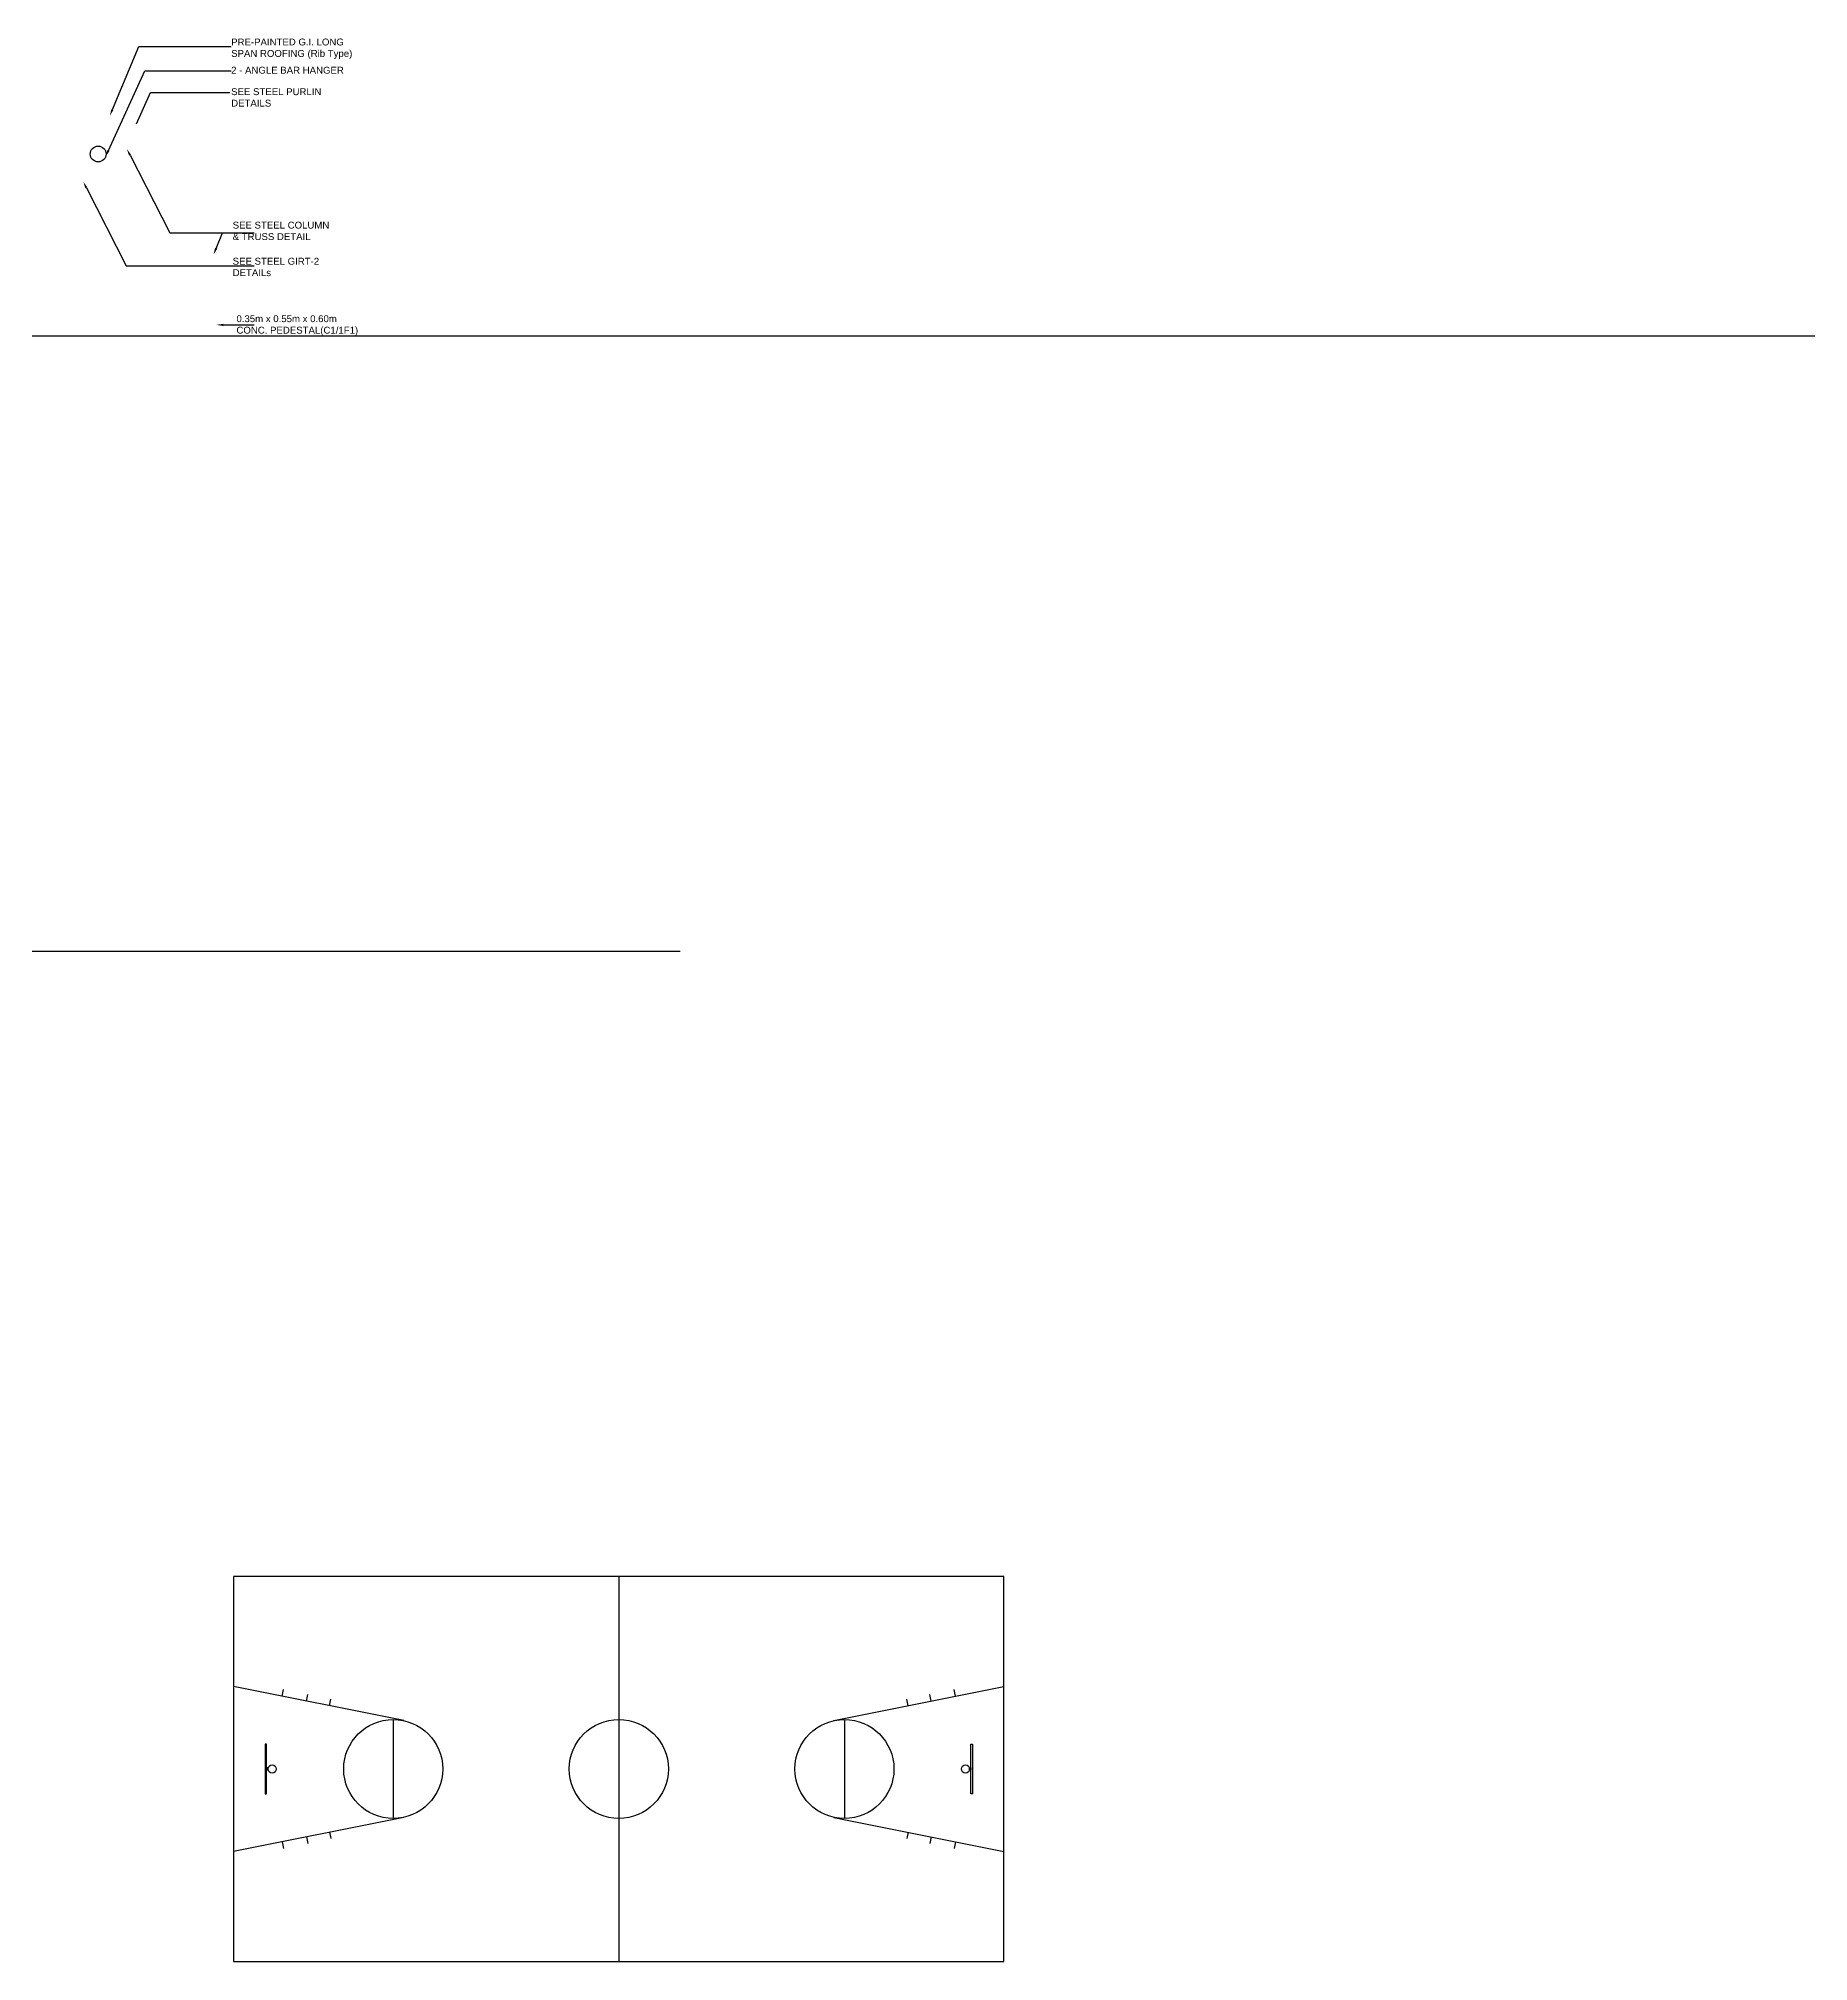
# Model space of a CAD drawing. Header units: inches. Extents: x -1369 to 1198, y -366 to 1398.
# Drawn here: x 84.8 to 149.1, y -4.4 to 65.5 of the extents above; entities that cross this region are included whole.
import ezdxf
from ezdxf import colors
from ezdxf.entities.mleader import LeaderData, LeaderLine
from ezdxf.math import Vec2, Vec3

# ---------------------------------------------------------------- set-up
doc = ezdxf.new("R2010")
doc.units = ezdxf.units.IN
doc.header["$MEASUREMENT"] = 0
doc.styles.get("Standard").update_dxf_attribs({"font": 'arial.ttf'})

msp = doc.modelspace()

# ---------------------------------------------------------------- linework, layer by layer
for p, q in [((10.6234, 54.6818), (157.2716, 54.6818)), ((10.6234, 32.3087), (108.1091, 32.3087))]:
    msp.add_line(p, q)
at = {"color": 1}
msp.add_lwpolyline([(88.3511, 62.3796), (88.8532, 63.5169), (91.7462, 63.5169)], dxfattribs=at)
at = {"color": 3}
for points in [[(91.8814, 9.5831), (91.8814, -4.4169), (119.8814, -4.4169), (119.8814, 9.5831)], [(93.1314, 2.5456), (93.1314, 2.6206), (93.0814, 2.6206), (93.0814, 2.5456)], [(118.6314, 2.5456), (118.6314, 2.6206), (118.6814, 2.6206), (118.6814, 2.5456)]]:
    msp.add_lwpolyline(points, close=True, dxfattribs=at)
for points in [[(105.8814, 9.5831), (105.8814, -4.4169)], [(98.0646, 4.3419), (91.8814, 5.5831)], [(93.6462, 5.2289), (93.6946, 5.4698)], [(94.5286, 5.0517), (94.5769, 5.2927)], [(95.361, 4.8746), (95.4093, 5.1155)], [(113.6982, 4.3419), (119.8814, 5.5831)], [(116.4018, 4.8746), (116.3534, 5.1155)], [(117.2342, 5.0517), (117.1858, 5.2927)], [(118.1166, 5.2289), (118.0682, 5.4698)], [(97.6814, 4.3831), (97.6814, 0.7831)], [(114.0814, 4.3831), (114.0814, 0.7831)], [(93.0314, 3.4831), (93.0314, 1.6831), (93.0814, 1.6831), (93.0814, 3.4831), (93.0314, 3.4831)], [(118.7314, 3.4831), (118.7314, 1.6831), (118.6814, 1.6831), (118.6814, 3.4831), (118.7314, 3.4831)], [(98.0646, 0.8244), (91.8814, -0.4169)], [(113.6982, 0.8244), (119.8814, -0.4169)], [(94.5286, 0.1145), (94.5769, -0.1264)], [(95.361, 0.2917), (95.4093, 0.0507)], [(116.4018, 0.2917), (116.3534, 0.0507)], [(117.2342, 0.1145), (117.1858, -0.1264)], [(93.6462, -0.0626), (93.6946, -0.3035)], [(118.1166, -0.0626), (118.0682, -0.3035)]]:
    msp.add_lwpolyline(points, dxfattribs=at)
at = {"color": 1}
msp.add_circle((86.9579, 61.2868), 0.2866, dxfattribs=at)
at = {"color": 3}
for centre, radius in [((97.6814, 2.5831), 1.8), ((105.8814, 2.5831), 1.8), ((114.0814, 2.5831), 1.8), ((93.2814, 2.5831), 0.15), ((118.4814, 2.5831), 0.15)]:
    msp.add_circle(centre, radius, dxfattribs=at)

# ---------------------------------------------------------------- texts
at = {"char_height": 0.25, "attachment_point": 1}
for s, insert, width in [('PRE-PAINTED G.I. LONG SPAN ROOFING (Rib Type)', (91.791, 65.4832), 4.934024), ('2 - ANGLE BAR HANGER', (91.791, 64.4587), 4.934024), ('SEE STEEL PURLIN\\PDETAILS', (91.791, 63.6773), 4.934024), ('SEE STEEL COLUMN \\P& TRUSS DETAIL', (91.8457, 58.826), 4.208436), ('SEE STEEL GIRT-2 DETAILs', (91.8457, 57.5142), 4.208436), ('0.35m x 0.55m x 0.60m\\PCONC. PEDESTAL(C1/1F1)', (91.9831, 55.4248), 4.934024)]:
    msp.add_mtext(s, dxfattribs=dict(at, insert=insert, width=width))

# ---------------------------------------------------------------- leaders
at = {"color": 1}
ml = msp.add_multileader_mtext('Standard', dxfattribs=at)
ml.set_content('', color=1)
ml.set_leader_properties()
ml.build(insert=Vec2(0, 0))
ml.multileader.update_dxf_attribs({"dogleg_length": 0.36, "arrow_head_size": 0.25})
ctx = ml.context
ctx.base_point, ctx.char_height, ctx.arrow_head_size, ctx.landing_gap_size, ctx.plane_origin = Vec3(91.791, 65.1945), 0.18, 0.25, 0.09, Vec3(85.7726, 62.1362)
notes = []
notes.append((ctx, [(0, (1, 1, 0), (88.4333, 65.1945), (1, 0), 3.3577, [(0, [(87.3786, 62.6707)], 0, [])])]))
ctx.mtext.insert, ctx.mtext.flow_direction = Vec3(91.881, 65.2845), 5
ml = msp.add_multileader_mtext('Standard', dxfattribs=at)
ml.set_content('', color=1)
ml.set_leader_properties()
ml.build(insert=Vec2(0, 0))
ml.multileader.update_dxf_attribs({"dogleg_length": 0.36, "arrow_head_size": 0.25})
ctx = ml.context
ctx.base_point, ctx.char_height, ctx.arrow_head_size, ctx.landing_gap_size, ctx.plane_origin = Vec3(91.791, 64.3162), 0.18, 0.25, 0.09, Vec3(85.7726, 61.2579)
notes.append((ctx, [(0, (1, 1, 0), (88.6573, 64.3162), (1, 0), 3.1336, [(0, [(87.2267, 61.1874)], 0, [])])]))
ctx.mtext.insert, ctx.mtext.flow_direction = Vec3(91.881, 64.4062), 5
ml = msp.add_multileader_mtext('Standard', dxfattribs=at)
ml.set_content('', color=1)
ml.set_leader_properties()
ml.build(insert=Vec2(0, 0))
ml.multileader.update_dxf_attribs({"dogleg_length": 0.36, "arrow_head_size": 0.25})
ctx = ml.context
ctx.base_point, ctx.char_height, ctx.arrow_head_size, ctx.landing_gap_size, ctx.plane_origin = Vec3(91.4821, 58.416), 0.18, 0.25, 0.09, Vec3(87.9934, 59.7336)
notes.append((ctx, [(0, (1, 1, 0), (89.5611, 58.416), (1, 0), 1.921, [(0, [(88.0004, 61.4682)], 0, [])])]))
ctx.mtext.insert, ctx.mtext.flow_direction = Vec3(91.5721, 58.506), 5
ml = msp.add_multileader_mtext('Standard', dxfattribs=at)
ml.set_content('', color=1)
ml.set_leader_properties()
ml.build(insert=Vec2(0, 0))
ml.multileader.update_dxf_attribs({"dogleg_length": 0.36, "arrow_head_size": 0.25})
ctx = ml.context
ctx.base_point, ctx.char_height, ctx.arrow_head_size, ctx.landing_gap_size, ctx.plane_origin = Vec3(92.6316, 57.2279), 0.18, 0.25, 0.09, Vec3(86.4081, 58.5456)
notes.append((ctx, [(0, (1, 1, 0), (87.9758, 57.2279), (1, 0), 4.6558, [(0, [(86.4151, 60.2801)], 0, [])])]))
ctx.mtext.insert, ctx.mtext.flow_direction = Vec3(92.7216, 57.3179), 5
ml = msp.add_multileader_mtext('Standard', dxfattribs=at)
ml.set_content('', color=1)
ml.set_leader_properties()
ml.build(insert=Vec2(0, 0))
ml.multileader.update_dxf_attribs({"dogleg_length": 0.36, "arrow_head_size": 0.25})
ctx = ml.context
ctx.base_point, ctx.char_height, ctx.arrow_head_size, ctx.landing_gap_size, ctx.plane_origin = Vec3(92.6316, 58.416), 0.18, 0.25, 0.09, Vec3(91.0614, 56.2819)
notes.append((ctx, [(0, (1, 1, 0), (91.4821, 58.416), (1, 0), 1.1495, [(0, [(91.1476, 57.6255)], 0, [])])]))
ctx.mtext.insert, ctx.mtext.flow_direction = Vec3(92.7216, 58.506), 5
ml = msp.add_multileader_mtext('Standard', dxfattribs=at)
ml.set_content('', color=1)
ml.set_leader_properties()
ml.build(insert=Vec2(0, 0))
ml.multileader.update_dxf_attribs({"dogleg_length": 0.36, "arrow_head_size": 0.25})
ctx = ml.context
ctx.base_point, ctx.char_height, ctx.arrow_head_size, ctx.landing_gap_size, ctx.plane_origin = Vec3(92.6316, 55.0755), 0.18, 0.25, 0.09, Vec3(89.6003, 55.0755)
notes.append((ctx, [(0, (1, 1, 0), (92.2716, 55.0755), (1, 0), 0.36, [(0, [(91.2579, 55.0755)], 0, [])])]))
ctx.mtext.insert, ctx.mtext.flow_direction = Vec3(92.7216, 55.1655), 5
for ctx, leaders in notes:
    for number, flags, end, landing, length, lines in leaders:
        leader = LeaderData()
        leader.index, (leader.has_last_leader_line, leader.has_dogleg_vector, leader.attachment_direction) = number, flags
        leader.last_leader_point, leader.dogleg_vector, leader.dogleg_length = Vec3(end), Vec3(landing), length
        for number, points, colour, breaks in lines:
            line = LeaderLine()
            line.index, line.vertices, line.color, line.breaks = number, Vec3.list(points), colors.encode_raw_color(colour), breaks
            leader.lines.append(line)
        ctx.leaders.append(leader)

doc.saveas('drawing.dxf')
